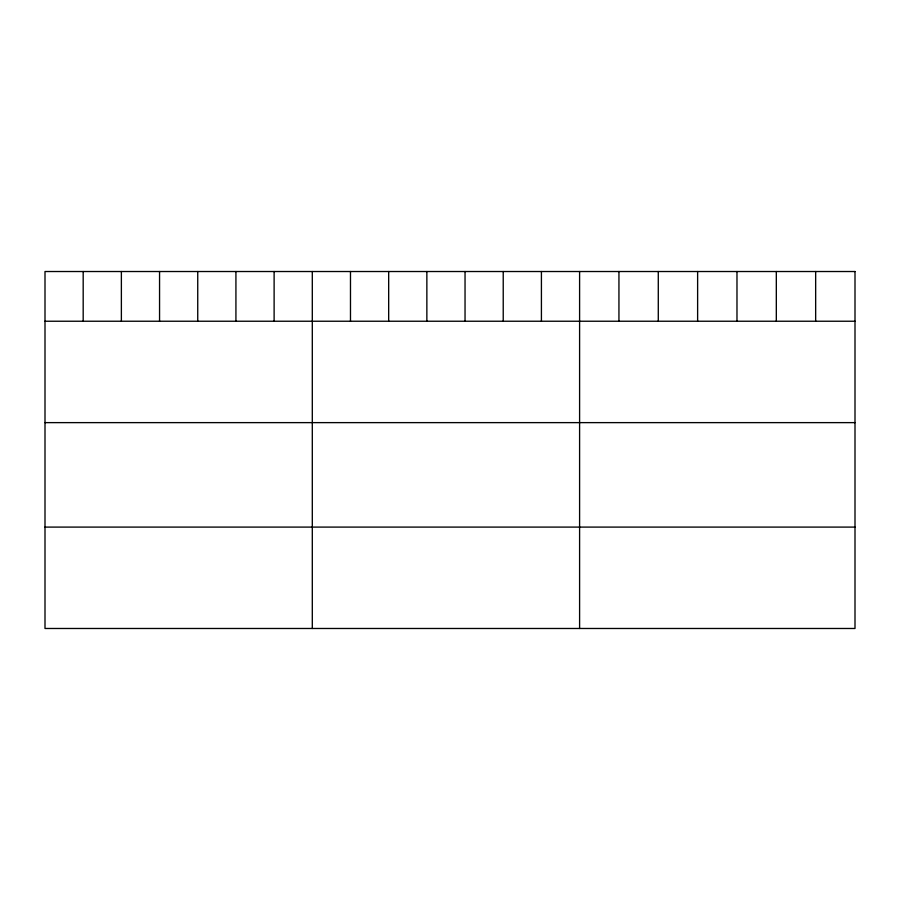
<?xml version="1.0" encoding="UTF-8"?>
<svg xmlns="http://www.w3.org/2000/svg" width="900" height="900" viewBox="0 0 900 900"><rect width="100%" height="100%" fill="white"/><g stroke="black" fill="none" stroke-linecap="round" stroke-linejoin="round"><path stroke-width="1.35" d="M45 321.233L855 321.233M45 422.629L855 422.629M45 527.096L855 527.096M815.659 271.519L815.659 321.233M776.317 271.519L776.317 321.233M736.976 271.519L736.976 321.233M697.624 271.519L697.624 321.233M658.283 271.519L658.283 321.233M618.941 271.519L618.941 321.233M579.6 271.519L579.6 628.481M541.418 271.519L541.418 321.233M503.224 271.519L503.224 321.233M465.041 271.519L465.041 321.233M426.859 271.519L426.859 321.233M388.676 271.519L388.676 321.233M350.483 271.519L350.483 321.233M312.3 271.519L312.3 628.481M274.118 271.519L274.118 321.233M235.924 271.519L235.924 321.233M197.741 271.519L197.741 321.233M159.559 271.519L159.559 321.233M121.376 271.519L121.376 321.233M83.183 271.519L83.183 321.233M855 271.519L45 271.519L45 628.481L855 628.481L855 271.519"/></g></svg>
